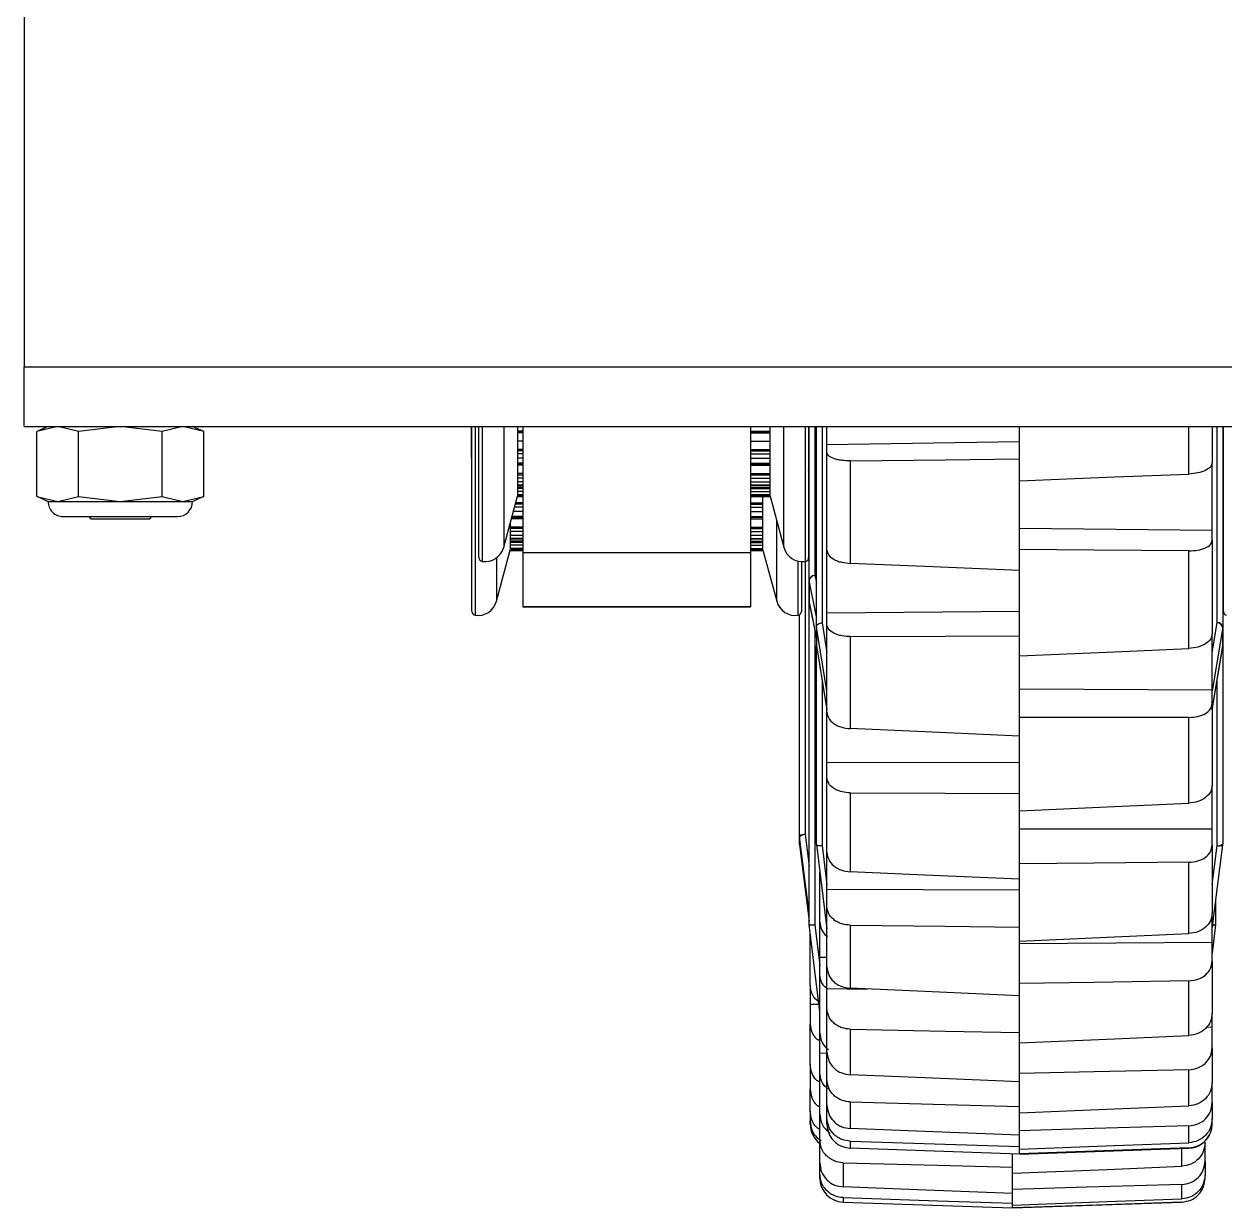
# Model space of a CAD drawing. Header units: inches. Extents: x 0 to 11, y 0 to 8.4.
# Drawn here: x 6.109 to 6.3688, y 3.3259 to 3.5822 of the extents above; entities that cross this region are included whole.
import ezdxf

# ---------------------------------------------------------------- set-up
doc = ezdxf.new("R2010")
doc.units = ezdxf.units.IN
doc.header["$MEASUREMENT"] = 0

msp = doc.modelspace()

# ---------------------------------------------------------------- linework, layer by layer
at = {"color": 7, "linetype": 'Continuous', "lineweight": 25}
for p, q in [((6.108999999999992, 3.759656367305351), (6.108999999999992, 3.507989700638684)), ((6.108999999999992, 3.507989700638684), (8.358999999999993, 3.507989700638684)), ((6.108999999999992, 3.495073033972017), (6.108999999999992, 3.507989700638684)), ((6.108999999999992, 3.495073033972017), (8.358999999999993, 3.495073033972017)), ((6.114208333333461, 3.495073033971961), (6.111781666452303, 3.493941460621486)), ((6.116301686399328, 3.495073033971961), (6.111791137421284, 3.493945877006853)), ((6.120812235377374, 3.493945877006853), (6.116301686399328, 3.495073033971961)), ((6.129833333333461, 3.495073033971961), (6.120812235377374, 3.493945877006853)), ((6.138854431289548, 3.493945877006853), (6.129833333333461, 3.495073033971961)), ((6.143364980267592, 3.495073033971961), (6.138854431289548, 3.493945877006853)), ((6.147875529245636, 3.493945877006853), (6.143364980267592, 3.495073033971961)), ((6.14788500021462, 3.493941460621486), (6.145458333333461, 3.495073033971961)), ((6.205770833333445, 3.493351794485284), (6.205770833333445, 3.495073033972017)), ((6.205854166666779, 3.4550167631103), (6.205854166666779, 3.495073033972039)), ((6.206560081458779, 3.495073033972017), (6.206560081458779, 3.454193228678859)), ((6.207395833333448, 3.46668342967289), (6.207395833333448, 3.495073033972039)), ((6.208101748125448, 3.495073033972017), (6.208101748125448, 3.465859895241448)), ((6.212763531774981, 3.495073033972017), (6.212763531774981, 3.468899154710727)), ((6.21572916666678, 3.495043556462318), (6.21572916666678, 3.494014015265285)), ((6.216914534120844, 3.495073033972017), (6.216914534120844, 3.467706741105781)), ((6.266127132546042, 3.495073033972017), (6.266127132546042, 3.467706741105782)), ((6.270395833333447, 3.494018514054867), (6.270395833333447, 3.495039472134919)), ((6.273361468225247, 3.4688991544466), (6.273361468225247, 3.495073033972017)), ((6.278023251874779, 3.46585989497732), (6.278023251874779, 3.495073033972017)), ((6.278729166666781, 3.495073033972017), (6.278729166666781, 3.466683429408763)), ((6.278854166666775, 3.461793213612717), (6.278854166666774, 3.495073033972017)), ((6.280082507075968, 3.495073033972017), (6.280082507075968, 3.462779004310422)), ((6.280395833333444, 3.451643961596703), (6.280395833333444, 3.495073033972017)), ((6.281624173742637, 3.495073033972017), (6.281624173742637, 3.452555930720863)), ((6.282687500000111, 3.491177196489927), (6.282687500000111, 3.495073033972017)), ((6.324354166666778, 3.488014639069287), (6.324354166666778, 3.495073033972017)), ((6.360994268212101, 3.484760745392228), (6.3609942682121, 3.495073033972017)), ((6.366020833333444, 3.495073033972017), (6.366020833333444, 3.487209618212004)), ((6.367084159590918, 3.452555930720864), (6.367084159590918, 3.495073033972017)), ((6.368312500000111, 3.495073033972017), (6.368312500000111, 3.451698420482443)), ((6.368437500000112, 3.455016762902168), (6.368437500000111, 3.495073033972017)), ((6.111781666452252, 3.493941460621554), (6.111752935319489, 3.493928063074319)), ((6.111791137421284, 3.479924149270403), (6.111791137421284, 3.493945877006853)), ((6.120812235377374, 3.479924149270403), (6.120812235377374, 3.493945877006853)), ((6.138854431289548, 3.479924149270403), (6.138854431289548, 3.493945877006853)), ((6.147875529245636, 3.479924149270404), (6.147875529245636, 3.493945877006853)), ((6.14791373134704, 3.493928063074319), (6.147885000214569, 3.493941460621418)), ((6.205770833333445, 3.488236087049505), (6.205770833333445, 3.493351794485284)), ((6.21572916666678, 3.494014015265285), (6.21572916666678, 3.493844988968769)), ((6.216914534120844, 3.494014015265285), (6.21572916666678, 3.494014015265285)), ((6.21572916666678, 3.493846656140334), (6.21572916666678, 3.488643622363782)), ((6.21572916666678, 3.493844988968769), (6.216914534120844, 3.493844988968769)), ((6.216914534120844, 3.493672727518654), (6.21572916666678, 3.493672727518654)), ((6.216914534120844, 3.491861567776308), (6.21572916666678, 3.491861567776308)), ((6.266127132546042, 3.494018514054867), (6.270395833333447, 3.494018514054867)), ((6.266127132546042, 3.49384943438404), (6.270395833333447, 3.49384943438404)), ((6.266127132546042, 3.493676258361134), (6.270395833333447, 3.493676258361134)), ((6.266127132546042, 3.491865097281494), (6.270395833333447, 3.491865097281494)), ((6.270395833333447, 3.49384943438404), (6.270395833333447, 3.494018514054867)), ((6.270395833333447, 3.488647177912042), (6.270395833333447, 3.493851096077127)), ((6.282687500000111, 3.491177196489927), (6.324354166666778, 3.491791051894418)), ((6.216914534120844, 3.490081698211272), (6.21572916666678, 3.490081698211272)), ((6.216914534120844, 3.4897980617049), (6.21572916666678, 3.4897980617049)), ((6.216914534120844, 3.489131116169588), (6.21572916666678, 3.489131116169588)), ((6.266127132546042, 3.490085266457226), (6.270395833333447, 3.490085266457226)), ((6.266127132546042, 3.489801637038785), (6.270395833333447, 3.489801637038785)), ((6.266127132546042, 3.489134688737443), (6.270395833333447, 3.489134688737443)), ((6.282687500000111, 3.489398567562568), (6.282687500000111, 3.491177196489927)), ((6.282687500000111, 3.468254167205732), (6.282687500000111, 3.489398567562568)), ((6.205847326904186, 3.488101891434594), (6.205770833333445, 3.488236087049505)), ((6.205770833333445, 3.488236087049505), (6.205770833333445, 3.488217208067397)), ((6.205770833333445, 3.488217208067397), (6.205847326904186, 3.488083012452486)), ((6.205854166666777, 3.488101891434594), (6.205847326904186, 3.488101891434594)), ((6.205854166666777, 3.488083012452486), (6.205847326904186, 3.488083012452486)), ((6.21572916666678, 3.488643622363782), (6.21572916666678, 3.488188710057418)), ((6.21572916666678, 3.488188710057418), (6.21572916666678, 3.487075851835818)), ((6.216914534120844, 3.488188710057418), (6.21572916666678, 3.488188710057418)), ((6.21572916666678, 3.487075851835818), (6.21572916666678, 3.486989136112415)), ((6.216914534120844, 3.487075851835818), (6.21572916666678, 3.487075851835818)), ((6.21572916666678, 3.487014799324624), (6.21572916666678, 3.483439289650006)), ((6.21572916666678, 3.486989136112415), (6.216914534120844, 3.486989136112415)), ((6.216914534120844, 3.486667487465362), (6.21572916666678, 3.486667487465362)), ((6.266127132546042, 3.488192218687538), (6.270395833333447, 3.488192218687538)), ((6.266127132546042, 3.487079129232396), (6.270395833333447, 3.487079129232396)), ((6.266127132546042, 3.486992374624621), (6.270395833333447, 3.486992374624621)), ((6.266127132546042, 3.486669779453277), (6.270395833333447, 3.486669779453277)), ((6.270395833333447, 3.488192218687538), (6.270395833333447, 3.488647177912042)), ((6.270395833333447, 3.487079129232396), (6.270395833333447, 3.488192218687538)), ((6.270395833333447, 3.486992374624621), (6.270395833333447, 3.487079129232396)), ((6.270395833333447, 3.483441567108085), (6.270395833333447, 3.487018016430383)), ((6.287714065121452, 3.487605196370775), (6.287714065121453, 3.46541326593937)), ((6.324354166666778, 3.483314936888811), (6.324354166666778, 3.488014639069287)), ((6.366020833333444, 3.472513855790682), (6.366020833333444, 3.487209618212004)), ((6.216914534120844, 3.484838761882517), (6.21572916666678, 3.484838761882517)), ((6.216914534120844, 3.48454571735859), (6.21572916666678, 3.48454571735859)), ((6.216914534120844, 3.483891133643193), (6.21572916666678, 3.483891133643193)), ((6.266127132546042, 3.484841069898359), (6.270395833333447, 3.484841069898359)), ((6.266127132546042, 3.484548028832683), (6.270395833333447, 3.484548028832683)), ((6.266127132546042, 3.483893434033319), (6.270395833333447, 3.483893434033319)), ((6.368312500000104, 3.486207002157196), (6.368437500000111, 3.486209184040312)), ((6.21572916666678, 3.483439289650006), (6.21572916666678, 3.483072719043907)), ((6.21572916666678, 3.483072719043907), (6.21572916666678, 3.482382629388677)), ((6.216914534120844, 3.483072719043907), (6.21572916666678, 3.483072719043907)), ((6.21572916666678, 3.482429247303455), (6.21572916666678, 3.48056113270855)), ((6.21572916666678, 3.482382629388677), (6.21572916666678, 3.482351591487409)), ((6.216914534120844, 3.482382629388677), (6.21572916666678, 3.482382629388677)), ((6.21572916666678, 3.482351591487409), (6.216914534120844, 3.482351591487409)), ((6.216914534120844, 3.481890739428966), (6.21572916666678, 3.481890739428966)), ((6.216914534120844, 3.481594833017906), (6.21572916666678, 3.481594833017907)), ((6.266127132546042, 3.483074944413003), (6.270395833333447, 3.483074944413003)), ((6.266127132546042, 3.482384612174728), (6.270395833333447, 3.482384612174728)), ((6.266127132546042, 3.482353550747638), (6.270395833333447, 3.482353550747638)), ((6.266127132546042, 3.481891735651534), (6.270395833333447, 3.481891735651534)), ((6.266127132546042, 3.481595828991796), (6.270395833333447, 3.481595828991796)), ((6.270395833333447, 3.483074944413003), (6.270395833333447, 3.483441567108085)), ((6.270395833333447, 3.482384612174728), (6.270395833333447, 3.483074944413003)), ((6.270395833333447, 3.482353550747638), (6.270395833333447, 3.482384612174728)), ((6.270395833333447, 3.480562081195896), (6.270395833333447, 3.482274038174494)), ((6.324354166666751, 3.468406845782557), (6.324354166666778, 3.483314936888811)), ((6.111747025434001, 3.47994471902789), (6.114208333333461, 3.478796992305295)), ((6.111791137421284, 3.479924149270403), (6.116301686399328, 3.478796992305295)), ((6.114208333333461, 3.478796992305295), (6.116301686399328, 3.478796992305295)), ((6.116301686399328, 3.478796992305295), (6.120812235377374, 3.479924149270403)), ((6.116301686399328, 3.478796992305295), (6.129833333333461, 3.478796992305294)), ((6.120812235377374, 3.479924149270403), (6.129833333333461, 3.478796992305294)), ((6.129833333333461, 3.478796992305294), (6.138854431289548, 3.479924149270403)), ((6.129833333333461, 3.478796992305294), (6.143364980267592, 3.478796992305295)), ((6.138854431289548, 3.479924149270403), (6.143364980267592, 3.478796992305295)), ((6.143364980267592, 3.478796992305295), (6.147875529245636, 3.479924149270404)), ((6.143364980267592, 3.478796992305295), (6.145458333333461, 3.478796992305295)), ((6.145458333333461, 3.478796992305295), (6.147919641232921, 3.47994471902789)), ((6.212763531774981, 3.468899154710727), (6.21572916666678, 3.479967054803623)), ((6.216914534120844, 3.48096723344096), (6.21572916666678, 3.48096723344096)), ((6.21572916666678, 3.48056113270855), (6.21572916666678, 3.480291092384316)), ((6.21572916666678, 3.480291092384316), (6.21572916666678, 3.480039186758015)), ((6.216914534120844, 3.480291092384316), (6.21572916666678, 3.480291092384316)), ((6.21572916666678, 3.480039186758015), (6.21572916666678, 3.480035950177365)), ((6.216914534120844, 3.480039186758015), (6.21572916666678, 3.480039186758015)), ((6.21572916666678, 3.480035950177365), (6.216914534120844, 3.480035950177365)), ((6.21572916666678, 3.480035950177365), (6.21572916666678, 3.479967054803623)), ((6.21572916666678, 3.479967054803623), (6.21572916666678, 3.479904310887101)), ((6.21572916666678, 3.479904310887101), (6.216914534120844, 3.479904310887101)), ((6.266127132546042, 3.480968210260541), (6.270395833333447, 3.480968210260541)), ((6.266127132546042, 3.48029198477542), (6.270395833333447, 3.48029198477542)), ((6.266127132546042, 3.480039830635475), (6.270395833333447, 3.480039830635475)), ((6.266127132546042, 3.48003658641308), (6.270395833333447, 3.48003658641308)), ((6.266127132546042, 3.479903855820079), (6.270395833333447, 3.479903855820079)), ((6.268854166666778, 3.477113469400791), (6.268854166666778, 3.479903855820079)), ((6.270395833333447, 3.48029198477542), (6.270395833333447, 3.480562081195896)), ((6.270395833333447, 3.480039830635475), (6.270395833333447, 3.48029198477542)), ((6.270395833333447, 3.48003658641308), (6.270395833333447, 3.480039830635475)), ((6.270395833333447, 3.479967054539495), (6.270395833333447, 3.48003658641308)), ((6.270395833333447, 3.479967054539495), (6.273361468225247, 3.4688991544466)), ((6.270395833333447, 3.479903855820079), (6.270395833333447, 3.479967054539495)), ((6.216914534120838, 3.476653229682257), (6.214841229901646, 3.476653229682257)), ((6.216914534120838, 3.477598013104447), (6.215094383856644, 3.477598013104446)), ((6.216914534120838, 3.47826505850268), (6.215273118132416, 3.47826505850268)), ((6.216914534120838, 3.478548429619491), (6.215349047194323, 3.478548429619491)), ((6.266127132546035, 3.478552023730727), (6.268854166666778, 3.478552023730727)), ((6.266127132546035, 3.478268659776347), (6.268854166666778, 3.478268659776347)), ((6.266127132546035, 3.47760161178736), (6.268854166666778, 3.47760161178736)), ((6.266127132546035, 3.476656764675404), (6.268854166666778, 3.476656764675404)), ((6.268854166666778, 3.476656764675404), (6.268854166666778, 3.477113469400791)), ((6.268854166666778, 3.475535066937577), (6.268854166666778, 3.476656764675404)), ((6.117463541666795, 3.475541783971961), (6.123648437500128, 3.475541783971961)), ((6.122997916666794, 3.475541783971961), (6.123466666666794, 3.475073033971961)), ((6.123466666666794, 3.475073033971961), (6.1243196382627, 3.475073033971961)), ((6.123648437500128, 3.475541783971961), (6.142203125000127, 3.475541783971961)), ((6.1243196382627, 3.475073033971961), (6.136200000000128, 3.475073033971961)), ((6.136200000000128, 3.475073033971961), (6.136668750000128, 3.475541783971961)), ((6.214187500000111, 3.474213476475302), (6.214187500000111, 3.471857968461951)), ((6.216914534120838, 3.475086692163991), (6.214421477438713, 3.475086692163991)), ((6.214517108720734, 3.475443592967283), (6.216914534120838, 3.475443592967283)), ((6.216914534120838, 3.475531762884368), (6.214540733778813, 3.475531762884368)), ((6.266127132546035, 3.475535066937577), (6.268854166666778, 3.475535066937577)), ((6.266127132546035, 3.475446857823013), (6.268854166666778, 3.475446857823013)), ((6.266127132546035, 3.475089010920802), (6.268854166666778, 3.475089010920802)), ((6.268854166666778, 3.475446857823013), (6.268854166666778, 3.475535066937577)), ((6.268854166666778, 3.471860273537316), (6.268854166666778, 3.475471708498206)), ((6.271819801558578, 3.457232488148134), (6.271819801558577, 3.474652732774922)), ((6.216914534120838, 3.473258572361675), (6.214187500000111, 3.473258572361675)), ((6.216914534120838, 3.472965658059841), (6.214187500000111, 3.472965658059841)), ((6.216914534120838, 3.472310664564081), (6.214187500000111, 3.472310664564081)), ((6.214187500000111, 3.471857968461951), (6.214187500000111, 3.471489459190956)), ((6.214187500000111, 3.471489459190956), (6.214187500000111, 3.470790336155734)), ((6.216914534120838, 3.471489459190956), (6.214187500000111, 3.471489459190956)), ((6.214187500000111, 3.470834704505346), (6.214187500000111, 3.468930318612302)), ((6.266127132546035, 3.473260907626891), (6.268854166666778, 3.473260907626891)), ((6.266127132546035, 3.472967996860298), (6.268854166666778, 3.472967996860298)), ((6.266127132546035, 3.47231299245264), (6.268854166666778, 3.47231299245264)), ((6.266127132546035, 3.471491712273927), (6.268854166666778, 3.471491712273927)), ((6.268854166666778, 3.471491712273927), (6.268854166666778, 3.471860273537316)), ((6.268854166666778, 3.470792346838224), (6.268854166666778, 3.471491712273927)), ((6.268854166666778, 3.468931295479947), (6.268854166666778, 3.470836654793838)), ((6.366020833333444, 3.472513855790682), (6.324354166666778, 3.47300199239972)), ((6.366020833333444, 3.470349616583477), (6.366020833333444, 3.472513855790682)), ((6.211221865108311, 3.457232488148138), (6.214187500000111, 3.468300388241034)), ((6.214187500000111, 3.470790336155734), (6.214187500000111, 3.470758415929994)), ((6.216914534120838, 3.470790336155734), (6.214187500000111, 3.470790336155734)), ((6.214187500000111, 3.470758415929994), (6.216914534120838, 3.470758415929994)), ((6.216914534120838, 3.470261697224849), (6.214187500000111, 3.470261697224849)), ((6.216914534120838, 3.469965782959469), (6.214187500000111, 3.469965782959469)), ((6.216914534120838, 3.469337472838533), (6.214187500000111, 3.469337472838533)), ((6.214187500000111, 3.468930318612302), (6.214187500000111, 3.468658189885507)), ((6.214187500000111, 3.468658189885507), (6.214187500000111, 3.468397027866292)), ((6.216914534120838, 3.468658189885507), (6.214187500000111, 3.468658189885507)), ((6.214187500000111, 3.468397027866292), (6.214187500000111, 3.468393500540049)), ((6.216914534120838, 3.468397027866292), (6.214187500000111, 3.468397027866292)), ((6.214187500000111, 3.468393500540049), (6.216914534120838, 3.468393500540049)), ((6.214187500000111, 3.46839233692018), (6.214187500000111, 3.468300388241034)), ((6.214187500000111, 3.468300388241034), (6.214187500000111, 3.46822120883166)), ((6.214187500000111, 3.46822120883166), (6.216914534120838, 3.46822120883166)), ((6.266127132546035, 3.470792346838224), (6.268854166666778, 3.470792346838224)), ((6.266127132546035, 3.470760402758849), (6.268854166666778, 3.470760402758849)), ((6.266127132546035, 3.470262721478079), (6.268854166666778, 3.470262721478079)), ((6.266127132546035, 3.469966807041779), (6.268854166666778, 3.469966807041779)), ((6.266127132546035, 3.469338477931555), (6.268854166666778, 3.469338477931555)), ((6.266127132546035, 3.468659110728153), (6.268854166666778, 3.468659110728153)), ((6.266127132546035, 3.468397700262741), (6.268854166666778, 3.468397700262741)), ((6.266127132546035, 3.468394164959554), (6.268854166666778, 3.468394164959554)), ((6.266127132546035, 3.468220781988506), (6.268854166666778, 3.468220781988506)), ((6.268854166666778, 3.470760402758849), (6.268854166666778, 3.470792346838224)), ((6.268854166666778, 3.468659110728153), (6.268854166666778, 3.468931295479947)), ((6.268854166666778, 3.468397700262741), (6.268854166666778, 3.468659110728153)), ((6.268854166666778, 3.468394164959554), (6.268854166666778, 3.468397700262741)), ((6.268854166666778, 3.46830038824103), (6.268854166666778, 3.468391963758498)), ((6.268854166666778, 3.46830038824103), (6.271819801558578, 3.457232488148134)), ((6.268854166666778, 3.468220781988506), (6.268854166666778, 3.46830038824103)), ((6.282687500000111, 3.454726184910028), (6.282687500000111, 3.468254167205732)), ((6.324354166666778, 3.463907889236508), (6.324354166666751, 3.468406845782557)), ((6.366020833333444, 3.470349616583477), (6.366020833333444, 3.450206804820231)), ((6.211221865108311, 3.466631569557216), (6.211221865108311, 3.457232488148138)), ((6.266127132546042, 3.467706741105782), (6.216914534120844, 3.467706741105781)), ((6.216914534120844, 3.467706741105781), (6.216914534120843, 3.45603865189651)), ((6.266127132546042, 3.467706741105782), (6.266127132546039, 3.45603865189651)), ((6.27648158520811, 3.454193228678855), (6.27648158520811, 3.465910276013648)), ((6.277187500000111, 3.465815639018128), (6.277187500000111, 3.455016763110296)), ((6.277999173742641, 3.465856241590176), (6.277999173742641, 3.406718476881811)), ((6.360994268212101, 3.446995496081305), (6.360994268212101, 3.46813621749213)), ((6.368312500000098, 3.465856586034377), (6.368437500000112, 3.465877197789076)), ((6.324354166666778, 3.449705979140461), (6.324354166666778, 3.463907889236508)), ((6.278854166666775, 3.457150532185859), (6.278854166666775, 3.461793213612717)), ((6.280395833333439, 3.453884428450499), (6.278863100520117, 3.461701755762117)), ((6.278863100520117, 3.461701755762117), (6.278863100520117, 3.457059074335258)), ((6.280082507075968, 3.462779004310422), (6.280395833333439, 3.461180960679669)), ((6.266127132546039, 3.45603865189651), (6.216914534120843, 3.45603865189651)), ((6.216914534120843, 3.45603865189651), (6.216914534120843, 3.456029944498566)), ((6.216914534120843, 3.456029944498566), (6.266127132546039, 3.456029944498566)), ((6.266127132546039, 3.45603865189651), (6.266127132546039, 3.456029944498566)), ((6.278854166666775, 3.387274426690156), (6.278854166666775, 3.457150532185859)), ((6.278863100520117, 3.457059074335258), (6.280395833333439, 3.449241747023642)), ((6.278877522214254, 3.45691002566391), (6.278863100520117, 3.457059074335258)), ((6.278877522214254, 3.45691002566391), (6.280395833333439, 3.44916625266161)), ((6.276770833333448, 3.406364803177658), (6.276770833333448, 3.454295075273815)), ((6.282687500000111, 3.454726184910028), (6.324354166666778, 3.455084887709274)), ((6.282687500000111, 3.452192806590146), (6.282687500000111, 3.454726184910028)), ((6.280082507075968, 3.450764296292357), (6.280082507075968, 3.387176117645734)), ((6.282687500000111, 3.437801702691675), (6.280395833333444, 3.451644068825658)), ((6.280395833333444, 3.451644068825658), (6.280395833333444, 3.451643961596703)), ((6.280395833333444, 3.451643961596703), (6.280395833333444, 3.447603284540314)), ((6.281624173742637, 3.452555930720863), (6.282687500000111, 3.446133115575048)), ((6.282687500000111, 3.433204882380572), (6.282687500000111, 3.452192806590146)), ((6.366020833333444, 3.446133115575046), (6.367084159590918, 3.452555930720864)), ((6.368303566146769, 3.451590105624658), (6.366020833333444, 3.437801702691675)), ((6.366020833333444, 3.437949558763836), (6.366020833333444, 3.450206804820231)), ((6.368303566146769, 3.447549214110358), (6.368303566146769, 3.451590105624658)), ((6.368312500000111, 3.451698420482443), (6.368312500000111, 3.447657528968144)), ((6.280395833333444, 3.447603284540314), (6.280395833333444, 3.447603177311359)), ((6.280395833333444, 3.447603177311359), (6.282687500000111, 3.433760811177375)), ((6.280418555268216, 3.447509200441309), (6.280395833333444, 3.447603177311359)), ((6.280395833333444, 3.447554756818186), (6.282687378737967, 3.433713123144563)), ((6.280395833333444, 3.404618390042221), (6.280395833333444, 3.447554756818181)), ((6.287714065121453, 3.449576224902818), (6.287714065121453, 3.429647606167625)), ((6.324354166666778, 3.445442008004676), (6.324354166666778, 3.449705979140461)), ((6.366020833333444, 3.433760811177375), (6.368303566146769, 3.447549214110358)), ((6.366021311130239, 3.433715276722676), (6.368295714085067, 3.44745336476789)), ((6.368303566146769, 3.447549214110358), (6.368295714085067, 3.44745336476789)), ((6.368312500000111, 3.447657528968144), (6.368312500000111, 3.404690099290186)), ((6.324354166666742, 3.432054364030016), (6.324354166666778, 3.445442008004676)), ((6.281624173742637, 3.440135205830013), (6.281624173742637, 3.404331434388156)), ((6.367084159590918, 3.404331434388157), (6.367084159590917, 3.440135205830024)), ((6.366020833333444, 3.437949558763836), (6.324354166666778, 3.438176097808396)), ((6.366020833333444, 3.435066321869988), (6.366020833333444, 3.437949558763836)), ((6.366020833333444, 3.435066321869988), (6.366020833333445, 3.417377794782543)), ((6.282687500000111, 3.422311657607102), (6.282687500000111, 3.433204882380572)), ((6.324354166666778, 3.428057829699515), (6.324354166666742, 3.432054364030016)), ((6.360994268212101, 3.413501624115498), (6.360994268212101, 3.432066471353254)), ((6.324354166666825, 3.41558633990057), (6.324354166666778, 3.428057829699515)), ((6.282687500000111, 3.422311657607102), (6.324354166666778, 3.422404308798059)), ((6.282687500000111, 3.419100505312996), (6.282687500000111, 3.422311657607102)), ((6.282687500000111, 3.402845995719438), (6.282687500000111, 3.419100505312996)), ((6.366020833333445, 3.407931495310032), (6.366020833333445, 3.417377794782543)), ((6.287714065121453, 3.415740216640647), (6.287714065121453, 3.398680430597567)), ((6.324354166666778, 3.411887658414762), (6.324354166666825, 3.41558633990057)), ((6.324354166666749, 3.400427238359392), (6.324354166666778, 3.411887658414762)), ((6.276770833333448, 3.404690099290243), (6.276770833333448, 3.406364803177658)), ((6.278854166666768, 3.389680010400153), (6.276779767186792, 3.406221808631503)), ((6.276779767186792, 3.406221808631503), (6.276779767186792, 3.404547104744089)), ((6.277999173742641, 3.406718476881811), (6.278854166666768, 3.399900542064214)), ((6.366020833333445, 3.407931495310032), (6.324354166666778, 3.40788955351588)), ((6.366020833333445, 3.404416866423574), (6.366020833333445, 3.407931495310032)), ((6.276780547680721, 3.404534563121983), (6.276779767186792, 3.404547104744089)), ((6.276779767186792, 3.404547104744089), (6.278854166666768, 3.388005306512739)), ((6.276780547680721, 3.404534563121983), (6.278854166666768, 3.387998988751188)), ((6.280395833333444, 3.404618345602338), (6.280395833333444, 3.404618390042222)), ((6.280395833333444, 3.404612027840786), (6.28268750000011, 3.386337684842053)), ((6.281624173742637, 3.404331434388156), (6.28268750000011, 3.395852195661484)), ((6.366020833333445, 3.404416866423574), (6.366020833333445, 3.389720080956653)), ((6.366020833333443, 3.395852195661469), (6.367084159590918, 3.404331434388157)), ((6.366020920302129, 3.386338378352841), (6.368302785652839, 3.404534563121925)), ((6.368302785652839, 3.404534563121925), (6.368303566146768, 3.404547104744031)), ((6.282687500000111, 3.394918513590705), (6.282687500000111, 3.402845995719438)), ((6.360994268212101, 3.385296823845771), (6.360994268212101, 3.400721713421405)), ((6.281145833333442, 3.387750845635355), (6.281145833333442, 3.398631333768452)), ((6.324354166666778, 3.397054558917728), (6.324354166666749, 3.400427238359392)), ((6.324354166666812, 3.386692429322546), (6.324354166666778, 3.397054558917728)), ((6.282687500000111, 3.394918513590705), (6.324354166666778, 3.394742298013821)), ((6.282687500000111, 3.39112715655991), (6.282687500000111, 3.394918513590705)), ((6.282687500000111, 3.37809994663119), (6.282687500000111, 3.39112715655991)), ((6.366770833333441, 3.392318378914394), (6.366770833333441, 3.387348568576523)), ((6.281145833333442, 3.380214246803657), (6.281145833333442, 3.387750845635355)), ((6.366020833333445, 3.383371749097442), (6.366020833333445, 3.389720080956653)), ((6.278854166666775, 3.387274405494979), (6.278854166666775, 3.387274426690156)), ((6.281145833333442, 3.368386434289154), (6.278854166666775, 3.387274405494979)), ((6.279062500000116, 3.374128917465656), (6.279062500000116, 3.385557317203436)), ((6.280082507075968, 3.387176117645734), (6.281145833333441, 3.378412157325644)), ((6.287714065121453, 3.387125261573462), (6.287714065121453, 3.373452661188746)), ((6.324354166666778, 3.383671420052039), (6.324354166666812, 3.386692429322546)), ((6.366761899480098, 3.387200772463112), (6.366020833333437, 3.381092887645759)), ((6.324354166666778, 3.37448644298009), (6.324354166666778, 3.383671420052039)), ((6.366020833333445, 3.383371749097442), (6.324354166666778, 3.383062600844768)), ((6.366020833333445, 3.379332518438599), (6.366020833333445, 3.383371749097442)), ((6.281145833333442, 3.380214246803657), (6.282687500000105, 3.380206487011552)), ((6.281145833333442, 3.376357928375679), (6.281145833333442, 3.380214246803657)), ((6.282687500000111, 3.373379079680177), (6.282687500000111, 3.37809994663119)), ((6.366020833333445, 3.379332518438599), (6.366020833333445, 3.368074028981683)), ((6.281145833333442, 3.363765555369557), (6.281145833333442, 3.376357928375679)), ((6.360994268212101, 3.363238083856001), (6.360994268212101, 3.375054338305129)), ((6.279062500000116, 3.374128917465655), (6.279062500000116, 3.370031552116531)), ((6.282687500000111, 3.373379079680177), (6.291495765845173, 3.373286121867085)), ((6.282687500000111, 3.369122716377554), (6.282687500000111, 3.373379079680177)), ((6.324354166666778, 3.371840095585438), (6.324354166666778, 3.37448644298009)), ((6.279062500000116, 3.370031552116531), (6.280948913498301, 3.370009452256813)), ((6.279062500000116, 3.370031552116531), (6.279062500000116, 3.365701663065459)), ((6.324354166666825, 3.363902174258278), (6.324354166666778, 3.371840095585438)), ((6.282687500000111, 3.35971863129527), (6.282687500000111, 3.369122716377554)), ((6.366020833333445, 3.365016555586902), (6.366020833333445, 3.368074028981683)), ((6.279062500000116, 3.357015980434162), (6.279062500000116, 3.365701663065459)), ((6.287714065121453, 3.364600810631113), (6.287714065121453, 3.354730830948781)), ((6.366020833333445, 3.365016555586902), (6.364744527556603, 3.364999188800323)), ((6.366020833333445, 3.360575453135296), (6.366020833333445, 3.365016555586902)), ((6.281145833333442, 3.35945902318519), (6.281145833333442, 3.363765555369557)), ((6.324354166666778, 3.361650629041053), (6.324354166666825, 3.363902174258278)), ((6.281145833333442, 3.35945902318519), (6.282687500000105, 3.359441559403495)), ((6.281145833333442, 3.355153219989786), (6.281145833333442, 3.35945902318519)), ((6.282687500000111, 3.358347820675408), (6.282687500000111, 3.359718631295269)), ((6.324354166666737, 3.355020175833031), (6.324354166666778, 3.361650629041053)), ((6.366020833333445, 3.360575453135296), (6.366020833333445, 3.353097343193462)), ((6.279062500000116, 3.357015980434162), (6.279062500000116, 3.356284388024043)), ((6.282687500000111, 3.353755778546085), (6.282687500000111, 3.358347820675408)), ((6.279062500000116, 3.356284388024043), (6.279062500000116, 3.351644463522498)), ((6.281145833333442, 3.346226056325996), (6.281145833333442, 3.355153219989786)), ((6.324354166666778, 3.353180568411864), (6.324354166666737, 3.355020175833031)), ((6.360994268212101, 3.347995647798519), (6.360994268212101, 3.355844236209016)), ((6.279062500000116, 3.346908402798893), (6.279062500000116, 3.351644463522498)), ((6.282687500000111, 3.348260556676765), (6.282687500000111, 3.353755778546085)), ((6.324354166666778, 3.347908045075472), (6.324354166666778, 3.353180568411864)), ((6.366020833333445, 3.348715594451371), (6.366020833333445, 3.353097343193463)), ((6.287714065121453, 3.348851257857561), (6.287714065121453, 3.343083793215811)), ((6.366020833333445, 3.348715594451371), (6.366020833333445, 3.345245082611096)), ((6.279062500000116, 3.346908402798892), (6.279062500000116, 3.344755834199002)), ((6.281145833333442, 3.345280442590173), (6.281145833333442, 3.346226056325996)), ((6.282687500000111, 3.345493259695465), (6.282687500000111, 3.348260556676764)), ((6.324354166666778, 3.346494375973614), (6.324354166666778, 3.347908045075472)), ((6.324354166666742, 3.342619909595076), (6.324354166666778, 3.346494375973614)), ((6.279062500000116, 3.34405769480551), (6.279062500000116, 3.344755834199003)), ((6.281145833333442, 3.340655984278592), (6.281145833333442, 3.345280442590173)), ((6.282687500000111, 3.344073870574892), (6.282687500000111, 3.345493259695465)), ((6.360994268212101, 3.340032649379884), (6.360994268212101, 3.343675096364474)), ((6.366020833333445, 3.344113298191557), (6.366020833333445, 3.345245082611096)), ((6.366020833333445, 3.344113298191557), (6.366020833333445, 3.344057694805453)), ((6.324354166666778, 3.341642937687998), (6.324354166666742, 3.342619909595076)), ((6.324354166666825, 3.33919601529592), (6.324354166666778, 3.341642937687998)), ((6.281145833333442, 3.335665277307697), (6.281145833333442, 3.340655984278592)), ((6.287714065121453, 3.340355145444174), (6.287714065121453, 3.338865437337665)), ((6.324354166666778, 3.338663175929743), (6.324354166666825, 3.33919601529592)), ((6.324354166666778, 3.337573033707843), (6.360994268212101, 3.338852534248061)), ((6.324354166666825, 3.337662420081027), (6.324354166666778, 3.338663175929743)), ((6.359452601545432, 3.33492395537265), (6.359452601545432, 3.338798698061761)), ((6.360994268212101, 3.338852534248061), (6.360994268212101, 3.338916671927801)), ((6.364479166666775, 3.336068693588442), (6.364479166666775, 3.340048155111909)), ((6.286172398454784, 3.335713804743773), (6.286172398454784, 3.330475849538965)), ((6.322812500000155, 3.334741797410667), (6.322812500000108, 3.337503264992881)), ((6.324354166666778, 3.337577768485061), (6.324354166666825, 3.337662420081027)), ((6.324354166666778, 3.337573033707843), (6.324354166666778, 3.337577768485061)), ((6.364479166666775, 3.336068693588442), (6.364479166666775, 3.333110779259902)), ((6.281145833333442, 3.333306712413227), (6.281145833333442, 3.335665277307696)), ((6.281145833333442, 3.332391028402919), (6.281145833333442, 3.333306712413227)), ((6.322812500000108, 3.333436780435614), (6.322812500000155, 3.334741797410667)), ((6.322812500000108, 3.329918027813118), (6.322812500000108, 3.333436780435614)), ((6.359452601545432, 3.32789561814048), (6.359452601545432, 3.331000072648209)), ((6.364479166666775, 3.332391061097416), (6.364479166666775, 3.333110779259903)), ((6.286172398454784, 3.328150225333451), (6.286172398454784, 3.327185867845527)), ((6.322812500000108, 3.329051887911903), (6.322812500000108, 3.329918027813118)), ((6.322812500000108, 3.326966378010926), (6.322812500000108, 3.329051887911903)), ((6.286172398454784, 3.327185867845527), (6.322812500000108, 3.325906367305309)), ((6.322812500000108, 3.325906367305309), (6.359452601545432, 3.327185867845527)), ((6.322812500000108, 3.326545707031183), (6.322812500000108, 3.326966378010926)), ((6.322812500000108, 3.325909311841339), (6.322812500000108, 3.326545707031183)), ((6.322812500000108, 3.325906367305309), (6.322812500000108, 3.325909311841339))]:
    msp.add_line(p, q, dxfattribs=at)
at = {"color": 7, "linetype": 'Continuous', "lineweight": 25, "flags": 128}
for points in [[(6.287714065121452, 3.487605196370775), (6.308232504106747, 3.4878343005561), (6.324354166666778, 3.488014639069287)], [(6.324354166666778, 3.483314936888811), (6.344872641425387, 3.484124366900677), (6.360994268212101, 3.484760745392228)], [(6.360994268212101, 3.46813621749213), (6.340475829092332, 3.468287545887121), (6.324354166666751, 3.468406845782557)], [(6.324354166666778, 3.463907889236508), (6.303835692044511, 3.464750639348182), (6.287714065121453, 3.46541326593937)], [(6.287714065121453, 3.449576224902818), (6.308232504106747, 3.449648625808486), (6.324354166666778, 3.449705979140461)], [(6.324354166666778, 3.445442008004676), (6.344872641425387, 3.446311664394144), (6.360994268212101, 3.446995496081305)], [(6.360994268212101, 3.432066471353254), (6.340475829092371, 3.4320593937519), (6.324354166666742, 3.432054364030016)], [(6.324354166666778, 3.428057829699515), (6.303835692044474, 3.428947773740425), (6.287714065121453, 3.429647606167625)], [(6.287714065121453, 3.415740216640647), (6.308232504106774, 3.415653714401775), (6.324354166666825, 3.41558633990057)], [(6.324354166666778, 3.411887658414762), (6.344872641425386, 3.412791117112504), (6.360994268212101, 3.413501624115498)], [(6.360994268212101, 3.400721713421405), (6.340475829092426, 3.400556444873042), (6.324354166666749, 3.400427238359392)], [(6.324354166666778, 3.397054558917728), (6.30383569204447, 3.397964656388522), (6.287714065121453, 3.398680430597567)], [(6.287714065121453, 3.387125261573462), (6.308232504106767, 3.386882484516806), (6.324354166666812, 3.386692429322546)], [(6.324354166666778, 3.383671420052039), (6.344872641425387, 3.384581229922697), (6.360994268212101, 3.385296823845771)], [(6.360994268212101, 3.375054338305129), (6.340475829092395, 3.374735900410969), (6.324354166666778, 3.37448644298009)], [(6.324354166666778, 3.371840095585438), (6.303835692044525, 3.372742693634995), (6.287714065121453, 3.373452661188746)], [(6.287714065121453, 3.364600810631113), (6.308232504106773, 3.364209135414689), (6.324354166666825, 3.363902174258278)], [(6.324354166666778, 3.361650629041053), (6.344872641425387, 3.362539145972093), (6.360994268212101, 3.363238083856001)], [(6.324354166666778, 3.353180568411864), (6.303835692044555, 3.354048242055186), (6.287714065121453, 3.354730830948781)], [(6.360994268212101, 3.355844236209016), (6.340475829092348, 3.355382304543335), (6.324354166666737, 3.355020175833031)], [(6.287714065121453, 3.348851257857561), (6.308232504106747, 3.348322585334624), (6.324354166666778, 3.347908045075472)], [(6.324354166666778, 3.346494375973614), (6.344872641425389, 3.347334602827697), (6.360994268212101, 3.347995647798519)], [(6.360994268212101, 3.343675096364474), (6.340475829092354, 3.343083706487187), (6.324354166666742, 3.342619909595076)], [(6.365673636990591, 3.342187913194971), (6.365925141580568, 3.343063897954533), (6.366020833333445, 3.344057694805453)], [(6.324354166666778, 3.341642937687998), (6.303835692044562, 3.342449323100497), (6.287714065121453, 3.34308379321581)], [(6.287714065121453, 3.340355145444174), (6.308232504106773, 3.339705539061809), (6.324354166666825, 3.33919601529592)], [(6.324354166666778, 3.337577768485061), (6.303835692044543, 3.338298364054031), (6.287714065121453, 3.338865437337665)], [(6.324354166666778, 3.338663175929743), (6.344872641425387, 3.339429582839084), (6.360994268212101, 3.340032649379884)], [(6.360994268212101, 3.338916671927801), (6.340475829092393, 3.33821379292107), (6.324354166666825, 3.337662420081027)], [(6.286172398454784, 3.335713804743773), (6.306690837440104, 3.335169003941487), (6.322812500000155, 3.334741797410667)], [(6.322812500000108, 3.333436780435614), (6.343330974758718, 3.334269110599116), (6.359452601545432, 3.33492395537265)], [(6.359452601545432, 3.331000072648209), (6.338934162425725, 3.330393639842167), (6.322812500000108, 3.329918027813118)], [(6.322812500000108, 3.329051887911903), (6.302294025377854, 3.329848811244219), (6.286172398454784, 3.330475849538965)], [(6.286172398454784, 3.328150225333451), (6.306690837440077, 3.327486775858931), (6.322812500000108, 3.326966378010926)], [(6.322812500000108, 3.326545707031183), (6.343330974758718, 3.327301158482777), (6.359452601545432, 3.32789561814048)], [(6.359452601545432, 3.327185951858348), (6.338934162425701, 3.326470534950143), (6.322812500000108, 3.325909311841339)]]:
    msp.add_lwpolyline(points, dxfattribs=at)
at = {"color": 7, "linetype": 'Continuous', "lineweight": 25}
for centre, radius, start, end in [((6.277614836342405, 3.485016241860424), 0.0012393303329903, 0.006757597896733758, 25.95486828359861), ((6.277604166666775, 3.484951720686537), 0.001250000000000639, 0, 25.84193276276162), ((6.117463541666795, 3.478796992305295), 0.003255208333333925, 180, 270.0000000000008), ((6.142203125000127, 3.478796992305295), 0.003255208333333925, 270.0000000000008, 0), ((6.20873884083211, 3.469977567398654), 0.00416666666666685, 261.2048461803324, 345.0000000000022), ((6.277386159168119, 3.469977567134527), 0.004166666666666691, 194.9999999999994, 278.7951538196581), ((6.20822916666678, 3.46668342967289), 0.0008333333333333218, 180, 261.2048461803937), ((6.277895833333447, 3.466683429408763), 0.0008333333333343518, 278.7951538196683, 0), ((6.279981261826742, 3.461646980948869), 0.001136541900501606, 84.88921149172609, 172.6075708195538), ((6.279328972719845, 3.461793428701501), 0.0004748061017872989, 180.0259551844974, 191.1322617524138), ((6.280087984741239, 3.461544017366439), 0.001234999091750513, 90.25412822788618, 172.6619386882888), ((6.207197174165441, 3.458310900836065), 0.00416666666666641, 261.2048461803315, 344.9999999999991), ((6.275844492501449, 3.458310900836061), 0.00416666666666685, 195.0000000000026, 278.7951538196692), ((6.280104166666775, 3.457150532185859), 0.001250000000000742, 180, 191.0931833333205), ((6.27932897271986, 3.457150747274644), 0.0004748061018023711, 180.0259551845501, 191.1322617522197), ((6.206687500000111, 3.4550167631103), 0.0008333333333333218, 180, 261.2048461803937), ((6.276354166666778, 3.455016763110296), 0.0008333333333334636, 278.7951538196683, 0), ((6.369270833333444, 3.455016762902168), 0.0008333333333330188, 180, 261.2048461803287), ((6.36723464183446, 3.451462965853126), 0.001103275626364485, 12.32250554961829, 97.83934427588335), ((6.36711343348257, 3.451340194598792), 0.001216088516203859, 11.85900293851888, 91.37936708493783), ((6.367649755356545, 3.451698558066271), 0.0006627446578466358, 350.5816822061444, 359.9881055658014), ((6.367062500000111, 3.447657528968144), 0.001249999999999751, 350.5996865099716, 0), ((6.367649755356557, 3.44765766655197), 0.0006627446578350893, 350.5816822060947, 359.9881055659164), ((6.277721623981954, 3.405372527118715), 0.001374268763538126, 78.34829813104419, 133.7768933260509), ((6.277919966436033, 3.406364821077835), 0.001149133102724251, 180.0008925028678, 187.1491373889081), ((6.27790105159198, 3.405214122505622), 0.001507551009289836, 86.26814476279148, 138.0543097725569), ((6.278020833333449, 3.404690099290243), 0.001250000000000639, 180, 187.1477786812097), ((6.277919966436033, 3.404690117190419), 0.001149133102724215, 180.0008925028235, 187.1491373888422), ((6.367360969020403, 3.405666145774218), 0.001363113327766857, 258.2833719239747, 314.271334497021), ((6.367505182643499, 3.405562602974962), 0.001301167360465005, 251.1208371394797, 307.8060387688014), ((6.367062500000111, 3.404690099290186), 0.001249999999999751, 352.8522213187667, 0), ((6.366325088650361, 3.388192621491189), 0.001083774974556148, 259.0915861094067, 293.7687177110144), ((6.366197993196121, 3.388345956370245), 0.001150186173621529, 266.5462236038394, 299.8704932516976), ((6.365520833333441, 3.387348568576523), 0.001250000000000092, 353.0821493369196, 0), ((6.28427083333345, 3.34405769480551), 0.005208333333334103, 180, 233.1301023539457), ((6.360812500000112, 3.344057694805453), 0.005208333333333626, 271.9999999999718, 334.5930929045422), ((6.286354166666776, 3.332391028402919), 0.005208333333333925, 180.0000000000106, 268.0000000000103)]:
    msp.add_arc(centre, radius, start, end, dxfattribs=at)
for points, knots in [([(6.287714065121452, 3.487605196370775), (6.287113641314394, 3.487619993123746), (6.286163533797117, 3.487643407428882), (6.284978389752704, 3.48785078476175), (6.283904779749555, 3.488152844913476), (6.282910524509508, 3.488669270076295), (6.282761837166206, 3.48915548258273), (6.282687500000111, 3.489398567562568)], [0, 0, 0, 0, 0.2258044907961476, 0.3573118547573507, 0.5009271414486882, 0.7504854067850778, 1, 1, 1, 1]), ([(6.366020833333444, 3.487209618212004), (6.365946098464289, 3.486909364591332), (6.365796669337392, 3.486309020509753), (6.364644736857882, 3.485523018339206), (6.362990365478749, 3.484940455303197), (6.361660429508032, 3.484820720318893), (6.360994268212101, 3.484760745392228)], [0, 0, 0, 0, 0.2499136709340882, 0.4996915371566512, 0.7493968572079436, 1, 1, 1, 1]), ([(6.282687500000111, 3.468254167205732), (6.282761998747072, 3.467903236131319), (6.282910946183855, 3.467201609779828), (6.28389708049314, 3.466417138760979), (6.284948537934896, 3.465931541438821), (6.286125153656725, 3.465563362179367), (6.287091539375378, 3.465472072723676), (6.287714065121453, 3.46541326593937)], [0, 0, 0, 0, 0.2498545218868093, 0.4995411617170789, 0.6366718540796276, 0.7659515028597066, 1, 1, 1, 1]), ([(6.360994268212101, 3.46813621749213), (6.361658573831339, 3.468164813717829), (6.362986825631383, 3.468221990696557), (6.364640896237105, 3.468725789465993), (6.365795656578504, 3.469457943354219), (6.365945684629439, 3.470052036633039), (6.366020833333444, 3.470349616583476)], [0, 0, 0, 0, 0.2499123639394902, 0.4996895068213704, 0.749395630162719, 1, 1, 1, 1]), ([(6.280395833333444, 3.451644068825658), (6.280417441600448, 3.451765432202195), (6.280462382221779, 3.452017842335199), (6.280793471048054, 3.452318302244693), (6.281206033587138, 3.452505218026973), (6.281488358990795, 3.452539458894741), (6.281624173742637, 3.452555930720863)], [0, 0, 0, 0, 0.2702622342593677, 0.5620882381667559, 0.7893392642246791, 1, 1, 1, 1]), ([(6.287714065121453, 3.449576224902818), (6.287113641314222, 3.449604859047566), (6.286163533796813, 3.449650169569655), (6.284978389752458, 3.449960037251683), (6.283904779749482, 3.450403326330255), (6.282910524509508, 3.451151300616595), (6.282761837166206, 3.451845658185897), (6.282687500000111, 3.452192806590146)], [0, 0, 0, 0, 0.2258044908608068, 0.3573118548057935, 0.5009271414483845, 0.7504854067849279, 1, 1, 1, 1]), ([(6.366020833333444, 3.450206804820231), (6.365946098464289, 3.449807561835564), (6.365796669337392, 3.449009292817461), (6.364644736857882, 3.447973882702677), (6.362990365478749, 3.44721460770493), (6.361660429508032, 3.447068620615658), (6.360994268212101, 3.446995496081305)], [0, 0, 0, 0, 0.2499136709341104, 0.4996915371566885, 0.7493968572079418, 0.9999999999999999, 0.9999999999999999, 0.9999999999999999, 0.9999999999999999]), ([(6.360994268212101, 3.432066471353254), (6.36165857383134, 3.432111323966671), (6.362986825631383, 3.432201004924927), (6.364640896237105, 3.432888996849774), (6.365795656578504, 3.433876129247402), (6.365945684629439, 3.434669116425192), (6.366020833333444, 3.435066321869988)], [0, 0, 0, 0, 0.2499123639394941, 0.4996895068213472, 0.7493956301627318, 1, 1, 1, 1]), ([(6.282687500000111, 3.433204882380572), (6.282761998747072, 3.432760723572678), (6.282910946183853, 3.431872704395732), (6.283897080492961, 3.430886769840508), (6.284948537934304, 3.43028073624558), (6.286125153655989, 3.429824059485413), (6.287091539374959, 3.429716739493028), (6.287714065121453, 3.429647606167625)], [0, 0, 0, 0, 0.2498545218872432, 0.4995411617179214, 0.6366718539624566, 0.765951502703314, 0.9999999999999999, 0.9999999999999999, 0.9999999999999999, 0.9999999999999999]), ([(6.287714065121453, 3.415740216640647), (6.287113641314342, 3.415781818143146), (6.286163533797025, 3.415847648144867), (6.284978389752629, 3.416250591003243), (6.283904779749534, 3.416821639894398), (6.282910524509508, 3.417778436484142), (6.282761837166206, 3.418659841412933), (6.282687500000111, 3.419100505312996)], [0, 0, 0, 0, 0.2258044908156928, 0.3573118547719953, 0.5009271414485994, 0.7504854067850384, 1, 1, 1, 1]), ([(6.366020833333445, 3.417377794782543), (6.365946098464289, 3.416891693229945), (6.365796669337392, 3.415919754275488), (6.364644736857882, 3.414666396628862), (6.362990365478749, 3.41375347985597), (6.361660429508034, 3.413585676405566), (6.360994268212101, 3.413501624115498)], [0, 0, 0, 0, 0.2499136709340953, 0.4996915371567022, 0.7493968572079459, 1, 1, 1, 1]), ([(6.280395833333444, 3.404618345602338), (6.280417441600448, 3.404569446791033), (6.280462382221778, 3.404467747614413), (6.280793471048054, 3.404367648765915), (6.281206033587137, 3.404320976518294), (6.281488358990795, 3.404328037601262), (6.281624173742637, 3.404331434388156)], [0, 0, 0, 0, 0.2702622342593338, 0.5620882381667139, 0.78933926422467, 1, 1, 1, 1]), ([(6.360994268212101, 3.400721713421405), (6.36165857383134, 3.400781459598577), (6.362986825631383, 3.400900919625826), (6.364640896237105, 3.401752200419588), (6.365795656578504, 3.402964317808228), (6.365945684629439, 3.403932104370863), (6.366020833333445, 3.404416866423574)], [0, 0, 0, 0, 0.2499123639394988, 0.49968950682136, 0.7493956301627409, 1, 1, 1, 1]), ([(6.282687500000111, 3.402845995719438), (6.282761998747072, 3.402322104718687), (6.282910946183854, 3.40127467472962), (6.283897080493031, 3.40011723376033), (6.284948537934532, 3.399409177916618), (6.286125153656272, 3.398877879548203), (6.287091539375121, 3.398757789882871), (6.287714065121453, 3.398680430597567)], [0, 0, 0, 0, 0.2498545218870795, 0.4995411617176059, 0.6366718540076122, 0.7659515027635883, 1, 1, 1, 1]), ([(6.287714065121453, 3.387125261573462), (6.287113641317818, 3.387178566392534), (6.286163533803127, 3.387262915661938), (6.284978389757553, 3.387746690480181), (6.283904779751006, 3.388428148153551), (6.282910524509521, 3.3895646952681), (6.282761837166211, 3.390606366513643), (6.282687500000111, 3.39112715655991)], [0, 0, 0, 0, 0.2258044895191214, 0.3573118538005655, 0.5009271414545817, 0.7504854067880066, 0.9999999999999999, 0.9999999999999999, 0.9999999999999999, 0.9999999999999999]), ([(6.281145833333442, 3.387750845635355), (6.281224884935278, 3.387222396607827), (6.281382935022659, 3.38616585362783), (6.282153874381197, 3.385142424945018), (6.282726981480519, 3.384759185395766), (6.28278715350493, 3.384718948065711)], [0, 0, 0, 0, 0.4724650890496956, 0.9446127197232186, 1, 1, 1, 1]), ([(6.366020833333445, 3.389720080956653), (6.365946098464289, 3.389161890785819), (6.365796669337392, 3.388045813768316), (6.364644736857883, 3.386612591227711), (6.362990365478749, 3.385573771193861), (6.361660429508034, 3.385389250005253), (6.360994268212101, 3.385296823845771)], [0, 0, 0, 0, 0.2499136709340946, 0.4996915371566709, 0.7493968572079355, 1, 1, 1, 1]), ([(6.278854166666775, 3.387274405494979), (6.278875774933778, 3.387251676325292), (6.27892071555511, 3.387204404463652), (6.279251804381385, 3.387167010169252), (6.279664366920469, 3.387157795567915), (6.279946692324126, 3.387170166510883), (6.280082507075968, 3.387176117645734)], [0, 0, 0, 0, 0.2702622342593617, 0.562088238166741, 0.789339264224659, 0.9999999999999999, 0.9999999999999999, 0.9999999999999999, 0.9999999999999999]), ([(6.282687500000111, 3.378099946631191), (6.282761998747075, 3.377512241600539), (6.28291094618386, 3.376337226429545), (6.283897080493711, 3.375043447303489), (6.284948537936793, 3.374254883128969), (6.286125153659087, 3.373665106385134), (6.287091539376724, 3.373535895910899), (6.287714065121453, 3.373452661188746)], [0, 0, 0, 0, 0.2498545218854614, 0.4995411617143815, 0.6366718544554066, 0.7659515033612774, 1, 1, 1, 1]), ([(6.360994268212101, 3.375054338305129), (6.36165857383134, 3.375127162688696), (6.362986825631383, 3.375272772052458), (6.364640896237105, 3.376261475978988), (6.365795656578504, 3.377661748785146), (6.36594568462944, 3.378774929027644), (6.366020833333445, 3.379332518438599)], [0, 0, 0, 0, 0.2499123639394851, 0.4996895068213497, 0.7493956301627218, 1, 1, 1, 1]), ([(6.282823392292878, 3.373355982100074), (6.282750057431358, 3.373402017626625), (6.282161043684766, 3.373771767530125), (6.281382392821476, 3.37478200181359), (6.281224681895876, 3.375832650167838), (6.281145833333442, 3.376357928375679)], [0, 0, 0, 0, 0.06639027965810348, 0.5332359882907459, 1, 1, 1, 1]), ([(6.281145833333434, 3.37047419035173), (6.280932000538034, 3.370598543204766), (6.280157384615671, 3.371049015265295), (6.279303607794194, 3.372354168533679), (6.279142965402752, 3.373536626835089), (6.279062500000116, 3.374128917465656)], [0, 0, 0, 0, 0.1598849919466701, 0.5791883339354237, 1, 1, 1, 1]), ([(6.287714065121453, 3.364600810631113), (6.287113641318236, 3.36466419912721), (6.286163533803863, 3.36476450475491), (6.284978389758146, 3.365314412281174), (6.283904779751182, 3.366085572989259), (6.282910524509524, 3.367367337218516), (6.282761837166213, 3.368537624127114), (6.282687500000111, 3.369122716377554)], [0, 0, 0, 0, 0.2258044893628387, 0.3573118536834718, 0.5009271414552758, 0.7504854067883836, 1, 1, 1, 1]), ([(6.366020833333445, 3.368074028981683), (6.365946098464289, 3.367460710518498), (6.365796669337392, 3.366234406873362), (6.364644736857882, 3.364664867180429), (6.362990365478749, 3.36353170790668), (6.361660429508034, 3.363336075562811), (6.360994268212101, 3.363238083856001)], [0, 0, 0, 0, 0.24991367093409, 0.499691537156672, 0.7493968572079401, 1, 1, 1, 1]), ([(6.279062500000116, 3.365701663065459), (6.27914251293246, 3.365112863329069), (6.279302495317604, 3.363935583813889), (6.280155017491041, 3.362649953469112), (6.280930755445581, 3.362216182391294), (6.281145833333434, 3.362095916821351)], [0, 0, 0, 0, 0.4196631265612422, 0.8390982054546968, 0.9999999999999999, 0.9999999999999999, 0.9999999999999999, 0.9999999999999999]), ([(6.281145833333442, 3.363765555369557), (6.281223363539387, 3.363174361348919), (6.281378371857241, 3.361992370542271), (6.282223856033774, 3.360787710685618), (6.282884426563499, 3.360310543801219), (6.283026742241128, 3.360207741260931)], [0, 0, 0, 0, 0.4398022525962591, 0.8793089936041248, 1, 1, 1, 1]), ([(6.282687500000111, 3.359718631295269), (6.282761998747071, 3.359084969354679), (6.282910946183849, 3.357818071243137), (6.283897080492379, 3.356427264787169), (6.284948537932366, 3.355582152407012), (6.286125153653574, 3.35495181735322), (6.287091539373584, 3.354817412063886), (6.287714065121453, 3.354730830948781)], [0, 0, 0, 0, 0.2498545218885759, 0.4995411617206799, 0.6366718535783333, 0.7659515021905969, 1, 1, 1, 1]), ([(6.360994268212101, 3.355844236209016), (6.36165857383134, 3.355927926066935), (6.362986825631383, 3.356095260500375), (6.364640896237105, 3.357191346291171), (6.365795656578504, 3.358737227934205), (6.36594568462944, 3.359961978438193), (6.366020833333445, 3.360575453135296)], [0, 0, 0, 0, 0.2499123639394868, 0.4996895068213383, 0.7493956301627118, 1, 1, 1, 1]), ([(6.281145833333434, 3.353110152538118), (6.280932000538034, 3.353242322473591), (6.28015738461567, 3.353721112157293), (6.279303607794196, 3.355115378845793), (6.279142965402752, 3.356381688736364), (6.279062500000116, 3.357015980434163)], [0, 0, 0, 0, 0.1598849919465932, 0.5791883339356224, 1, 1, 1, 1]), ([(6.283045773340586, 3.351629769219085), (6.282895993049512, 3.351733094222756), (6.282225670560183, 3.352195512029361), (6.281378225068073, 3.353387770087217), (6.281223292725789, 3.354564771020676), (6.281145833333442, 3.355153219989786)], [0, 0, 0, 0, 0.1257840212785679, 0.5629302604316438, 0.9999999999999999, 0.9999999999999999, 0.9999999999999999, 0.9999999999999999]), ([(6.279062500000116, 3.351644463522498), (6.27914251293246, 3.35101309688398), (6.279302495317604, 3.349750706695676), (6.280155017491043, 3.348368686831114), (6.280930755445582, 3.347899912720064), (6.281145833333436, 3.347769942354305)], [0, 0, 0, 0, 0.4196631265615513, 0.8390982054546584, 1, 1, 1, 1]), ([(6.287714065121453, 3.348851257857561), (6.287113641318164, 3.348922804003393), (6.286163533803734, 3.349036018253745), (6.284978389758042, 3.349635349826356), (6.283904779751152, 3.350472782241084), (6.282910524509524, 3.351860817827303), (6.282761837166213, 3.35312416182343), (6.282687500000111, 3.353755778546085)], [0, 0, 0, 0, 0.2258044893903712, 0.3573118537040974, 0.500927141455165, 0.750485406788311, 1, 1, 1, 1]), ([(6.366020833333445, 3.353097343193462), (6.365946098464289, 3.352447531809074), (6.365796669337392, 3.351148262152023), (6.364644736857882, 3.349490094976107), (6.362990365478749, 3.348297026933587), (6.361660429508034, 3.348096227624231), (6.360994268212101, 3.347995647798519)], [0, 0, 0, 0, 0.2499136709340932, 0.4996915371566519, 0.7493968572079357, 0.9999999999999999, 0.9999999999999999, 0.9999999999999999, 0.9999999999999999]), ([(6.360994268212101, 3.343675096364474), (6.36165857383134, 3.343767108822761), (6.362986825631383, 3.343951083953795), (6.364640896237105, 3.34512124759675), (6.365795656578504, 3.346765767245192), (6.36594568462944, 3.34806487458636), (6.366020833333445, 3.348715594451371)], [0, 0, 0, 0, 0.2499123639394945, 0.4996895068213412, 0.7493956301627264, 1, 1, 1, 1]), ([(6.281145833333434, 3.342870150724908), (6.280932000538034, 3.34300612182621), (6.280157384615671, 3.343498681350826), (6.279303607794196, 3.344939697371642), (6.279142965402752, 3.346251382666131), (6.279062500000116, 3.346908402798893)], [0, 0, 0, 0, 0.1598849919466348, 0.5791883339354599, 0.9999999999999999, 0.9999999999999999, 0.9999999999999999, 0.9999999999999999]), ([(6.281145833333442, 3.346226056325996), (6.281221638147667, 3.345589543140843), (6.281373196841402, 3.344316944455983), (6.282334085535717, 3.342909447471291), (6.283134443026002, 3.342310313741244), (6.283410512588636, 3.342103652856801)], [0, 0, 0, 0, 0.3959556692232398, 0.7916452882202815, 1, 1, 1, 1]), ([(6.282687500000111, 3.348260556676765), (6.282761998747068, 3.347600191323653), (6.282910946183842, 3.346279904329605), (6.28389708049173, 3.344834329493256), (6.28494853793021, 3.343958347218997), (6.286125153650887, 3.3433066062676), (6.287091539372055, 3.343171090000188), (6.287714065121453, 3.34308379321581)], [0, 0, 0, 0, 0.2498545218901751, 0.4995411617237632, 0.6366718531509985, 0.7659515016202143, 1, 1, 1, 1]), ([(6.279062500000116, 3.344755834199003), (6.279140843743159, 3.344099040476303), (6.279297488656747, 3.342785809936877), (6.280242607291788, 3.341256038939926), (6.281138997919247, 3.340707506765583), (6.281468890851966, 3.340505633963546)], [0, 0, 0, 0, 0.3873750157477568, 0.7745395293966688, 1, 1, 1, 1]), ([(6.287714065121453, 3.340355145444174), (6.287113641320133, 3.34043267534585), (6.286163533807192, 3.340555358260648), (6.284978389760832, 3.341185903491841), (6.283904779751986, 3.34206416265393), (6.28291052450953, 3.343516294839479), (6.282761837166214, 3.344834309855099), (6.282687500000111, 3.345493259695465)], [0, 0, 0, 0, 0.225804488655492, 0.3573118531535054, 0.5009271414585363, 0.7504854067899996, 1, 1, 1, 1]), ([(6.282687500000111, 3.344073870574892), (6.282761998747075, 3.343406866676351), (6.282910946183862, 3.342073307052011), (6.283897080493843, 3.340616886891059), (6.284948537937232, 3.339736650998041), (6.286125153659635, 3.339083306971844), (6.287091539377037, 3.33895079732119), (6.287714065121453, 3.338865437337664)], [0, 0, 0, 0, 0.2498545218851479, 0.4995411617137412, 0.6366718545425137, 0.765951503477551, 1, 1, 1, 1]), ([(6.366020833333445, 3.345245082611096), (6.365946098464289, 3.3445785224956), (6.365796669337392, 3.343245764477702), (6.364644736857882, 3.341549352389369), (6.362990365478749, 3.340332626346828), (6.361660429508034, 3.340132761257391), (6.360994268212101, 3.340032649379884)], [0, 0, 0, 0, 0.2499136709340912, 0.4996915371566819, 0.7493968572079394, 1, 1, 1, 1]), ([(6.360994268212101, 3.338916671927801), (6.36165857383134, 3.339014211234471), (6.362986825631383, 3.339209237071837), (6.364640896237105, 3.340417923736792), (6.365795656578504, 3.342111113493289), (6.36594568462944, 3.343445104952457), (6.366020833333445, 3.344113298191557)], [0, 0, 0, 0, 0.2499123639394961, 0.4996895068213466, 0.7493956301627137, 1, 1, 1, 1]), ([(6.286172398454784, 3.335713804743773), (6.285571974647876, 3.3357862249487), (6.284621867130713, 3.335900822305273), (6.283436723086247, 3.336505092132635), (6.282363113082949, 3.337349073329245), (6.28136885784284, 3.33874751307117), (6.281220170499537, 3.340019864322455), (6.281145833333442, 3.340655984278592)], [0, 0, 0, 0, 0.2258044907400706, 0.3573118547153437, 0.500927141448963, 0.7504854067852021, 1, 1, 1, 1]), ([(6.364479166666775, 3.340048155111908), (6.364404431797619, 3.339395144076618), (6.364255002670722, 3.338089476856474), (6.363103070191213, 3.336423711337555), (6.361448698812079, 3.335225662677472), (6.360118762841363, 3.335024644719072), (6.359452601545432, 3.33492395537265)], [0, 0, 0, 0, 0.249913670934095, 0.4996915371566477, 0.7493968572079381, 1, 1, 1, 1]), ([(6.359452601545432, 3.331000072648209), (6.360116907164669, 3.331092935862993), (6.361445158964713, 3.3312786120467), (6.363099229570436, 3.332455591534099), (6.364253989911835, 3.334109000661386), (6.364404017962769, 3.335414681216005), (6.364479166666775, 3.336068693588442)], [0, 0, 0, 0, 0.2499123639395107, 0.499689506821355, 0.7493956301627211, 1, 1, 1, 1]), ([(6.281145833333442, 3.335665277307697), (6.281220332080387, 3.33500296891807), (6.281369279517135, 3.333678797156556), (6.282355413820849, 3.332229433604366), (6.283406871249546, 3.331351447673312), (6.284583486966786, 3.330698412802204), (6.285549872695458, 3.330563048458158), (6.286172398454784, 3.330475849538965)], [0, 0, 0, 0, 0.2498545219001493, 0.4995411617437714, 0.6366718503779502, 0.7659514979188463, 1, 1, 1, 1]), ([(6.286172398454784, 3.328150225333451), (6.285571974647675, 3.328228342404255), (6.284621867130358, 3.328351954451815), (6.283436723085961, 3.328985075441978), (6.282363113082864, 3.329866588326428), (6.281368857842839, 3.331323670838958), (6.281220170499537, 3.33264573711827), (6.281145833333442, 3.333306712413227)], [0, 0, 0, 0, 0.2258044908152467, 0.3573118547716535, 0.5009271414485897, 0.7504854067850202, 1, 1, 1, 1]), ([(6.364479166666775, 3.333110779259902), (6.364404431797619, 3.332443544149358), (6.364255002670722, 3.33110943650816), (6.363103070191213, 3.329411858728353), (6.361448698812079, 3.328194772110968), (6.360118762841363, 3.327995455357831), (6.359452601545432, 3.32789561814048)], [0, 0, 0, 0, 0.2499136709340743, 0.4996915371566573, 0.749396857207932, 1, 1, 1, 1]), ([(6.359452601545432, 3.327185951858348), (6.360116907164671, 3.327283977635861), (6.361445158964713, 3.327479976151695), (6.363099229570436, 3.328690914310007), (6.364253989911835, 3.330386590699654), (6.364404017962769, 3.331722105047098), (6.364479166666775, 3.332391061097416)], [0, 0, 0, 0, 0.2499123639394902, 0.4996895068213648, 0.7493956301627175, 1, 1, 1, 1])]:
    msp.add_open_spline(points, degree=3, knots=knots, dxfattribs=at)

doc.saveas('drawing.dxf')
